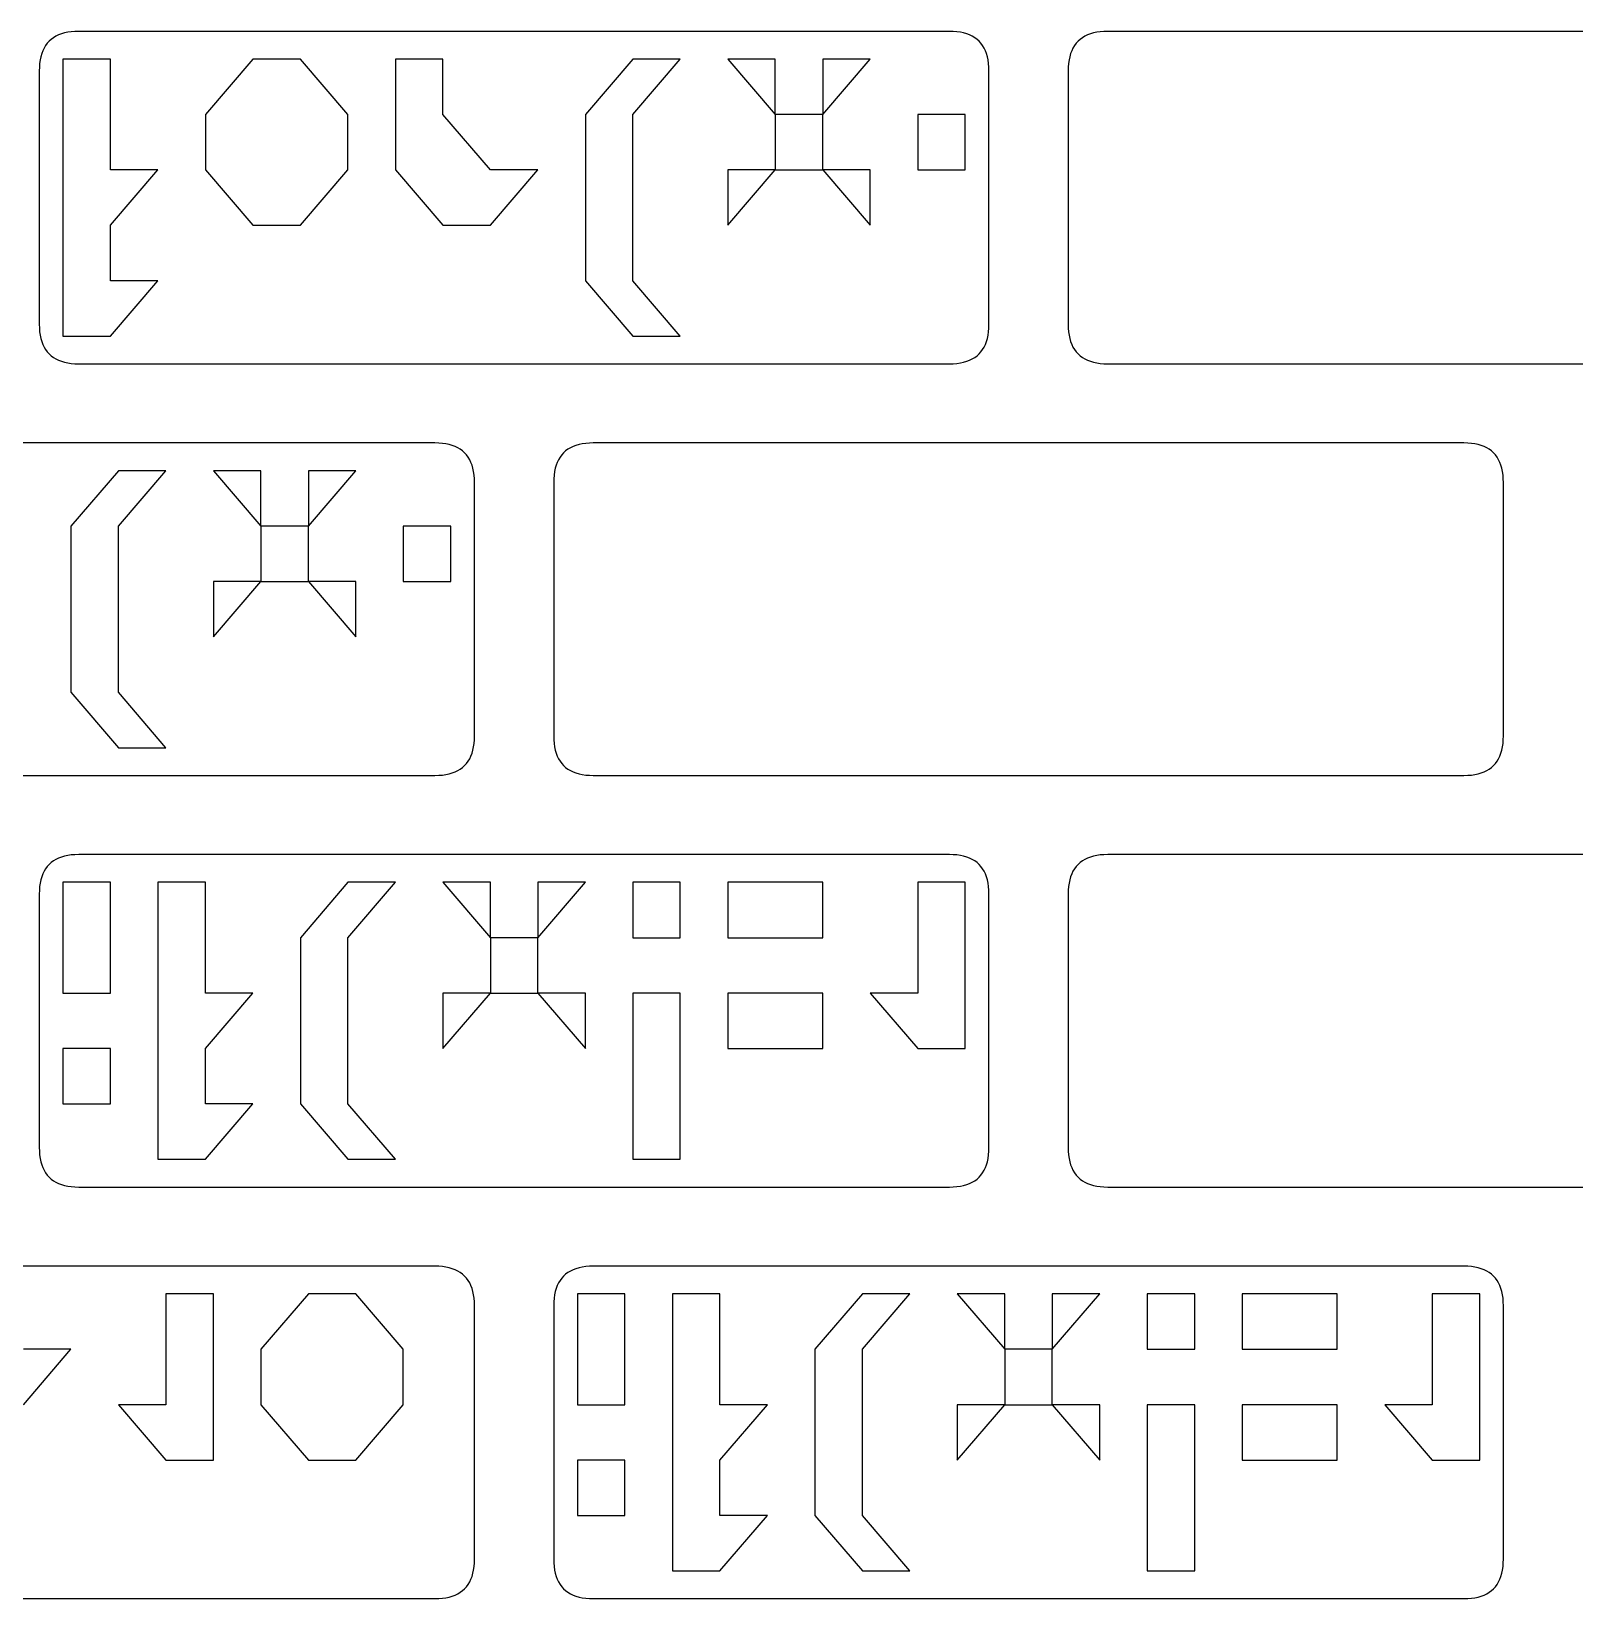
# Model space of a CAD drawing. Header units: metres. Extents: x 10 to 780, y 10 to 780.
# Drawn here: x 204 to 399, y 218 to 416 of the extents above; entities that cross this region are included whole.
import ezdxf

# ---------------------------------------------------------------- set-up
doc = ezdxf.new("R2010")
doc.units = ezdxf.units.M

msp = doc.modelspace()

# ---------------------------------------------------------------- linework, layer by layer
for p, q in [((208.6125, 415.88748), (208.20001, 415.8)), ((208.6125, 415.88748), (208.20001, 415.8)), ((209.05, 415.94998), (208.6125, 415.88748)), ((209.05, 415.94998), (208.6125, 415.88748)), ((209.5125, 415.9875), (209.05, 415.94998)), ((209.5125, 415.9875), (209.05, 415.94998)), ((210, 416), (209.5125, 415.9875)), ((210, 416), (209.5125, 415.9875)), ((320.0001, 416.0001), (210, 416)), ((320.0001, 416.0001), (210, 416)), ((320.48758, 415.98758), (320.0001, 416.0001)), ((320.48758, 415.98758), (320.0001, 416.0001)), ((320.95007, 415.95007), (320.48758, 415.98758)), ((320.95007, 415.95007), (320.48758, 415.98758)), ((321.38757, 415.88757), (320.95007, 415.95007)), ((321.38757, 415.88757), (320.95007, 415.95007)), ((321.80005, 415.80008), (321.38757, 415.88757)), ((321.80005, 415.80008), (321.38757, 415.88757)), ((338.61252, 415.88748), (338.2, 415.8)), ((339.05002, 415.94998), (338.61252, 415.88748)), ((339.5125, 415.9875), (339.05002, 415.94998)), ((340, 416), (339.5125, 415.9875)), ((450, 416.0001), (340, 416)), ((205.61258, 413.88754), (205.45009, 413.55005)), ((205.61258, 413.88754), (205.45009, 413.55005)), ((205.80006, 414.20004), (205.61258, 413.88754)), ((205.80006, 414.20004), (205.61258, 413.88754)), ((206.01256, 414.48755), (205.80006, 414.20004)), ((206.01256, 414.48755), (205.80006, 414.20004)), ((206.25005, 414.75003), (206.01256, 414.48755)), ((206.25005, 414.75003), (206.01256, 414.48755)), ((206.51254, 414.98752), (206.25005, 414.75003)), ((206.51254, 414.98752), (206.25005, 414.75003)), ((206.80003, 415.2), (206.51254, 414.98752)), ((206.80003, 415.2), (206.51254, 414.98752)), ((207.11253, 415.3875), (206.80003, 415.2)), ((207.11253, 415.3875), (206.80003, 415.2)), ((207.45003, 415.55002), (207.11253, 415.3875)), ((207.45003, 415.55002), (207.11253, 415.3875)), ((207.81252, 415.6875), (207.45003, 415.55002)), ((207.81252, 415.6875), (207.45003, 415.55002)), ((208.20001, 415.8), (207.81252, 415.6875)), ((208.20001, 415.8), (207.81252, 415.6875)), ((322.18753, 415.68756), (321.80005, 415.80008)), ((322.18753, 415.68756), (321.80005, 415.80008)), ((322.55002, 415.55005), (322.18753, 415.68756)), ((322.55002, 415.55005), (322.18753, 415.68756)), ((322.8875, 415.38754), (322.55002, 415.55005)), ((322.8875, 415.38754), (322.55002, 415.55005)), ((323.2, 415.20004), (322.8875, 415.38754)), ((323.2, 415.20004), (322.8875, 415.38754)), ((323.48752, 414.98755), (323.2, 415.20004)), ((323.48752, 414.98755), (323.2, 415.20004)), ((323.75, 414.75003), (323.48752, 414.98755)), ((323.75, 414.75003), (323.48752, 414.98755)), ((323.9875, 414.48752), (323.75, 414.75003)), ((323.9875, 414.48752), (323.75, 414.75003)), ((324.19998, 414.2), (323.9875, 414.48752)), ((324.19998, 414.2), (323.9875, 414.48752)), ((324.38748, 413.8875), (324.19998, 414.2)), ((324.38748, 413.8875), (324.19998, 414.2)), ((324.55, 413.55002), (324.38748, 413.8875)), ((324.55, 413.55002), (324.38748, 413.8875)), ((335.61258, 413.88754), (335.4501, 413.55005)), ((335.80008, 414.20004), (335.61258, 413.88754)), ((336.01257, 414.48755), (335.80008, 414.20004)), ((336.25006, 414.75003), (336.01257, 414.48755)), ((336.51254, 414.98752), (336.25006, 414.75003)), ((336.80005, 415.2), (336.51254, 414.98752)), ((337.11255, 415.3875), (336.80005, 415.2)), ((337.45004, 415.55002), (337.11255, 415.3875)), ((337.81253, 415.6875), (337.45004, 415.55002)), ((338.2, 415.8), (337.81253, 415.6875)), ((205.05014, 411.95007), (205.01265, 411.48758)), ((205.05014, 411.95007), (205.01265, 411.48758)), ((205.11263, 412.38757), (205.05014, 411.95007)), ((205.11263, 412.38757), (205.05014, 411.95007)), ((205.20012, 412.80008), (205.11263, 412.38757)), ((205.20012, 412.80008), (205.11263, 412.38757)), ((205.3126, 413.18756), (205.20012, 412.80008)), ((205.3126, 413.18756), (205.20012, 412.80008)), ((205.45009, 413.55005), (205.3126, 413.18756)), ((205.45009, 413.55005), (205.3126, 413.18756)), ((214, 412.5), (208, 412.5)), ((208, 412.5), (208, 377.5)), ((214, 398.5), (214, 412.5)), ((232, 412.5), (226, 405.5)), ((238, 412.5), (232, 412.5)), ((244, 405.5), (238, 412.5)), ((256, 412.5), (250, 412.5)), ((250, 412.5), (250, 398.5)), ((256, 405.5), (256, 412.5)), ((280, 412.5), (274, 405.5)), ((280, 405.5), (286, 412.5)), ((286, 412.5), (280, 412.5)), ((298, 412.5), (292, 412.5)), ((292, 412.5), (298, 405.5)), ((298, 405.5), (298, 412.5)), ((304, 405.5), (310, 412.5)), ((310, 412.5), (304, 412.5)), ((304, 412.5), (304, 405.5)), ((324.6875, 413.1875), (324.55, 413.55002)), ((324.6875, 413.1875), (324.55, 413.55002)), ((324.8, 412.8), (324.6875, 413.1875)), ((324.8, 412.8), (324.6875, 413.1875)), ((324.88748, 412.38748), (324.8, 412.8)), ((324.88748, 412.38748), (324.8, 412.8)), ((324.94998, 411.94998), (324.88748, 412.38748)), ((324.94998, 411.94998), (324.88748, 412.38748)), ((324.9875, 411.4875), (324.94998, 411.94998)), ((324.9875, 411.4875), (324.94998, 411.94998)), ((335.05014, 411.95007), (335.01266, 411.48758)), ((335.11264, 412.38757), (335.05014, 411.95007)), ((335.20013, 412.80008), (335.11264, 412.38757)), ((335.31262, 413.18756), (335.20013, 412.80008)), ((335.4501, 413.55005), (335.31262, 413.18756)), ((205.00017, 411.0001), (205, 379)), ((205.00017, 411.0001), (205, 379)), ((205.01265, 411.48758), (205.00017, 411.0001)), ((205.01265, 411.48758), (205.00017, 411.0001)), ((325, 411), (324.9875, 411.4875)), ((325, 411), (324.9875, 411.4875)), ((325.0001, 379.00015), (325, 411)), ((325.0001, 379.00015), (325, 411)), ((335.00018, 411.0001), (335, 379)), ((335.01266, 411.48758), (335.00018, 411.0001)), ((226, 405.5), (226, 398.5)), ((244, 398.5), (244, 405.5)), ((262, 398.5), (256, 405.5)), ((274, 405.5), (274, 384.5)), ((280, 384.5), (280, 405.5)), ((304, 405.5), (298, 405.5)), ((298, 405.5), (298, 398.5)), ((304, 398.5), (304, 405.5)), ((322, 405.5), (316, 405.5)), ((316, 405.5), (316, 398.5)), ((322, 398.5), (322, 405.5)), ((214, 391.5), (220, 398.5)), ((220, 398.5), (214, 398.5)), ((226, 398.5), (232, 391.5)), ((238, 391.5), (244, 398.5)), ((250, 398.5), (256, 391.5)), ((262, 391.5), (268, 398.5)), ((268, 398.5), (262, 398.5)), ((292, 391.5), (298, 398.5)), ((298, 398.5), (292, 398.5)), ((292, 398.5), (292, 391.5)), ((298, 398.5), (304, 398.5)), ((304, 398.5), (310, 391.5)), ((310, 398.5), (304, 398.5)), ((310, 391.5), (310, 398.5)), ((316, 398.5), (322, 398.5)), ((214, 384.5), (214, 391.5)), ((232, 391.5), (238, 391.5)), ((256, 391.5), (262, 391.5)), ((214, 377.5), (220, 384.5)), ((220, 384.5), (214, 384.5)), ((274, 384.5), (280, 377.5)), ((286, 377.5), (280, 384.5)), ((205, 379), (205.0125, 378.5125)), ((205, 379), (205.0125, 378.5125)), ((205.0125, 378.5125), (205.05, 378.05002)), ((205.0125, 378.5125), (205.05, 378.05002)), ((324.95007, 378.0501), (324.98758, 378.51263)), ((324.95007, 378.0501), (324.98758, 378.51263)), ((324.98758, 378.51263), (325.0001, 379.00015)), ((324.98758, 378.51263), (325.0001, 379.00015)), ((335, 379), (335.0125, 378.5125)), ((335.0125, 378.5125), (335.05002, 378.05002)), ((205.05, 378.05002), (205.1125, 377.61252)), ((205.05, 378.05002), (205.1125, 377.61252)), ((205.1125, 377.61252), (205.2, 377.2)), ((205.1125, 377.61252), (205.2, 377.2)), ((205.2, 377.2), (205.3125, 376.8125)), ((205.2, 377.2), (205.3125, 376.8125)), ((205.3125, 376.8125), (205.45, 376.45)), ((205.3125, 376.8125), (205.45, 376.45)), ((205.45, 376.45), (205.6125, 376.11252)), ((205.45, 376.45), (205.6125, 376.11252)), ((208, 377.5), (214, 377.5)), ((280, 377.5), (286, 377.5)), ((324.38757, 376.11258), (324.55008, 376.45007)), ((324.38757, 376.11258), (324.55008, 376.45007)), ((324.55008, 376.45007), (324.6876, 376.8126)), ((324.55008, 376.45007), (324.6876, 376.8126)), ((324.6876, 376.8126), (324.80008, 377.2001)), ((324.6876, 376.8126), (324.80008, 377.2001)), ((324.80008, 377.2001), (324.88757, 377.6126)), ((324.80008, 377.2001), (324.88757, 377.6126)), ((324.88757, 377.6126), (324.95007, 378.0501)), ((324.88757, 377.6126), (324.95007, 378.0501)), ((335.05002, 378.05002), (335.11252, 377.61252)), ((335.11252, 377.61252), (335.2, 377.2)), ((335.2, 377.2), (335.3125, 376.8125)), ((335.3125, 376.8125), (335.45, 376.45)), ((335.45, 376.45), (335.61252, 376.11252)), ((205.6125, 376.11252), (205.8, 375.80002)), ((205.6125, 376.11252), (205.8, 375.80002)), ((205.8, 375.80002), (206.0125, 375.5125)), ((205.8, 375.80002), (206.0125, 375.5125)), ((206.0125, 375.5125), (206.25, 375.25)), ((206.0125, 375.5125), (206.25, 375.25)), ((206.25, 375.25), (206.5125, 375.0125)), ((206.25, 375.25), (206.5125, 375.0125)), ((206.5125, 375.0125), (206.8, 374.80002)), ((206.5125, 375.0125), (206.8, 374.80002)), ((206.8, 374.80002), (207.1125, 374.61252)), ((206.8, 374.80002), (207.1125, 374.61252)), ((207.1125, 374.61252), (207.45, 374.45)), ((207.1125, 374.61252), (207.45, 374.45)), ((207.45, 374.45), (207.8125, 374.3125)), ((207.45, 374.45), (207.8125, 374.3125)), ((207.8125, 374.3125), (208.2, 374.2)), ((207.8125, 374.3125), (208.2, 374.2)), ((321.80002, 374.2), (322.18753, 374.31253)), ((321.80002, 374.2), (322.18753, 374.31253)), ((322.18753, 374.31253), (322.55005, 374.45004)), ((322.18753, 374.31253), (322.55005, 374.45004)), ((322.55005, 374.45004), (322.88754, 374.61255)), ((322.55005, 374.45004), (322.88754, 374.61255)), ((322.88754, 374.61255), (323.20004, 374.80005)), ((322.88754, 374.61255), (323.20004, 374.80005)), ((323.20004, 374.80005), (323.48755, 375.01254)), ((323.20004, 374.80005), (323.48755, 375.01254)), ((323.48755, 375.01254), (323.75006, 375.25006)), ((323.48755, 375.01254), (323.75006, 375.25006)), ((323.75006, 375.25006), (323.98758, 375.51257)), ((323.75006, 375.25006), (323.98758, 375.51257)), ((323.98758, 375.51257), (324.20007, 375.80008)), ((323.98758, 375.51257), (324.20007, 375.80008)), ((324.20007, 375.80008), (324.38757, 376.11258)), ((324.20007, 375.80008), (324.38757, 376.11258)), ((335.61252, 376.11252), (335.80002, 375.80002)), ((335.80002, 375.80002), (336.0125, 375.5125)), ((336.0125, 375.5125), (336.25, 375.25)), ((336.25, 375.25), (336.5125, 375.0125)), ((336.5125, 375.0125), (336.80002, 374.80002)), ((336.80002, 374.80002), (337.11252, 374.61252)), ((337.11252, 374.61252), (337.45, 374.45)), ((337.45, 374.45), (337.8125, 374.3125)), ((337.8125, 374.3125), (338.2, 374.2)), ((208.2, 374.2), (208.61249, 374.11252)), ((208.2, 374.2), (208.61249, 374.11252)), ((208.61249, 374.11252), (209.04999, 374.05002)), ((208.61249, 374.11252), (209.04999, 374.05002)), ((209.04999, 374.05002), (209.51248, 374.0125)), ((209.04999, 374.05002), (209.51248, 374.0125)), ((209.51248, 374.0125), (209.99998, 374)), ((209.51248, 374.0125), (209.99998, 374)), ((209.99998, 374), (320, 374)), ((209.99998, 374), (320, 374)), ((320, 374), (320.48752, 374.0125)), ((320, 374), (320.48752, 374.0125)), ((320.48752, 374.0125), (320.95, 374.05002)), ((320.48752, 374.0125), (320.95, 374.05002)), ((320.95, 374.05002), (321.3875, 374.11252)), ((320.95, 374.05002), (321.3875, 374.11252)), ((321.3875, 374.11252), (321.80002, 374.2)), ((321.3875, 374.11252), (321.80002, 374.2)), ((338.2, 374.2), (338.61252, 374.11252)), ((338.61252, 374.11252), (339.05002, 374.05002)), ((339.05002, 374.05002), (339.5125, 374.0125)), ((339.5125, 374.0125), (340, 374)), ((340, 374), (450, 374)), ((255.00005, 364.00015), (145, 364)), ((255.00005, 364.00015), (145, 364)), ((255.48755, 363.98764), (255.00005, 364.00015)), ((255.48755, 363.98764), (255.00005, 364.00015)), ((255.95004, 363.95013), (255.48755, 363.98764)), ((255.95004, 363.95013), (255.48755, 363.98764)), ((256.38754, 363.88763), (255.95004, 363.95013)), ((256.38754, 363.88763), (255.95004, 363.95013)), ((256.80005, 363.8001), (256.38754, 363.88763)), ((256.80005, 363.8001), (256.38754, 363.88763)), ((257.18753, 363.6876), (256.80005, 363.8001)), ((257.18753, 363.6876), (256.80005, 363.8001)), ((257.55002, 363.55008), (257.18753, 363.6876)), ((257.55002, 363.55008), (257.18753, 363.6876)), ((257.8875, 363.38757), (257.55002, 363.55008)), ((257.8875, 363.38757), (257.55002, 363.55008)), ((258.2, 363.20007), (257.8875, 363.38757)), ((258.2, 363.20007), (257.8875, 363.38757)), ((258.48752, 362.98758), (258.2, 363.20007)), ((258.48752, 362.98758), (258.2, 363.20007)), ((258.75, 362.75006), (258.48752, 362.98758)), ((258.75, 362.75006), (258.48752, 362.98758)), ((258.9875, 362.48755), (258.75, 362.75006)), ((258.9875, 362.48755), (258.75, 362.75006)), ((259.19998, 362.20004), (258.9875, 362.48755)), ((259.19998, 362.20004), (258.9875, 362.48755)), ((271.01254, 362.4876), (270.80005, 362.20013)), ((271.25003, 362.7501), (271.01254, 362.4876)), ((271.5125, 362.98758), (271.25003, 362.7501)), ((271.80002, 363.20007), (271.5125, 362.98758)), ((272.11252, 363.38757), (271.80002, 363.20007)), ((272.45, 363.55005), (272.11252, 363.38757)), ((272.8125, 363.68753), (272.45, 363.55005)), ((273.2, 363.80002), (272.8125, 363.68753)), ((273.61252, 363.8875), (273.2, 363.80002)), ((274.05002, 363.95), (273.61252, 363.8875)), ((274.5125, 363.98752), (274.05002, 363.95)), ((275, 364), (274.5125, 363.98752)), ((385.0001, 364.00015), (275, 364)), ((385.48758, 363.98764), (385.0001, 364.00015)), ((385.95007, 363.95013), (385.48758, 363.98764)), ((386.38757, 363.88763), (385.95007, 363.95013)), ((386.80008, 363.8001), (386.38757, 363.88763)), ((387.18756, 363.6876), (386.80008, 363.8001)), ((387.55005, 363.55008), (387.18756, 363.6876)), ((387.88754, 363.38757), (387.55005, 363.55008)), ((388.20004, 363.20007), (387.88754, 363.38757)), ((388.48755, 362.98758), (388.20004, 363.20007)), ((388.75003, 362.75006), (388.48755, 362.98758)), ((388.98752, 362.48755), (388.75003, 362.75006)), ((389.2, 362.20004), (388.98752, 362.48755)), ((215, 360.5), (209, 353.5)), ((215, 353.5), (221, 360.5)), ((221, 360.5), (215, 360.5)), ((233, 360.5), (227, 360.5)), ((227, 360.5), (233, 353.5)), ((233, 353.5), (233, 360.5)), ((239, 353.5), (245, 360.5)), ((245, 360.5), (239, 360.5)), ((239, 360.5), (239, 353.5)), ((259.38748, 361.88754), (259.19998, 362.20004)), ((259.38748, 361.88754), (259.19998, 362.20004)), ((259.55, 361.55005), (259.38748, 361.88754)), ((259.55, 361.55005), (259.38748, 361.88754)), ((259.6875, 361.18753), (259.55, 361.55005)), ((259.6875, 361.18753), (259.55, 361.55005)), ((259.8, 360.80002), (259.6875, 361.18753)), ((259.8, 360.80002), (259.6875, 361.18753)), ((259.88748, 360.3875), (259.8, 360.80002)), ((259.88748, 360.3875), (259.8, 360.80002)), ((259.94998, 359.95), (259.88748, 360.3875)), ((259.94998, 359.95), (259.88748, 360.3875)), ((270.11258, 360.3877), (270.05008, 359.95023)), ((270.20007, 360.80017), (270.11258, 360.3877)), ((270.31256, 361.18765), (270.20007, 360.80017)), ((270.45004, 361.55014), (270.31256, 361.18765)), ((270.61255, 361.88763), (270.45004, 361.55014)), ((270.80005, 362.20013), (270.61255, 361.88763)), ((389.3875, 361.88754), (389.2, 362.20004)), ((389.55002, 361.55005), (389.3875, 361.88754)), ((389.6875, 361.18753), (389.55002, 361.55005)), ((389.8, 360.80002), (389.6875, 361.18753)), ((389.88748, 360.3875), (389.8, 360.80002)), ((389.94998, 359.95), (389.88748, 360.3875)), ((259.9875, 359.48752), (259.94998, 359.95)), ((259.9875, 359.48752), (259.94998, 359.95)), ((260, 359), (259.9875, 359.48752)), ((260, 359), (259.9875, 359.48752)), ((260.00012, 327), (260, 359)), ((260.00012, 327), (260, 359)), ((270.0001, 359.00024), (270, 327)), ((270.01257, 359.48773), (270.0001, 359.00024)), ((270.05008, 359.95023), (270.01257, 359.48773)), ((389.9875, 359.48752), (389.94998, 359.95)), ((390, 359), (389.9875, 359.48752)), ((390.00012, 327), (390, 359)), ((209, 353.5), (209, 332.5)), ((215, 332.5), (215, 353.5)), ((239, 353.5), (233, 353.5)), ((233, 353.5), (233, 346.5)), ((239, 346.5), (239, 353.5)), ((257, 353.5), (251, 353.5)), ((251, 353.5), (251, 346.5)), ((257, 346.5), (257, 353.5)), ((227, 339.5), (233, 346.5)), ((233, 346.5), (227, 346.5)), ((227, 346.5), (227, 339.5)), ((233, 346.5), (239, 346.5)), ((239, 346.5), (245, 339.5)), ((245, 346.5), (239, 346.5)), ((245, 339.5), (245, 346.5)), ((251, 346.5), (257, 346.5)), ((209, 332.5), (215, 325.5)), ((221, 325.5), (215, 332.5)), ((259.9876, 326.5125), (260.00012, 327)), ((259.9876, 326.5125), (260.00012, 327)), ((270, 327), (270.0125, 326.5125)), ((389.9876, 326.5125), (390.00012, 327)), ((215, 325.5), (221, 325.5)), ((259.55005, 324.45), (259.68756, 324.8125)), ((259.55005, 324.45), (259.68756, 324.8125)), ((259.68756, 324.8125), (259.80008, 325.2)), ((259.68756, 324.8125), (259.80008, 325.2)), ((259.80008, 325.2), (259.8876, 325.61252)), ((259.80008, 325.2), (259.8876, 325.61252)), ((259.8876, 325.61252), (259.9501, 326.05002)), ((259.8876, 325.61252), (259.9501, 326.05002)), ((259.9501, 326.05002), (259.9876, 326.5125)), ((259.9501, 326.05002), (259.9876, 326.5125)), ((270.0125, 326.5125), (270.05002, 326.05002)), ((270.05002, 326.05002), (270.11252, 325.61252)), ((270.11252, 325.61252), (270.2, 325.2)), ((270.2, 325.2), (270.3125, 324.8125)), ((270.3125, 324.8125), (270.45, 324.45)), ((389.55008, 324.45), (389.6876, 324.8125)), ((389.6876, 324.8125), (389.8001, 325.2)), ((389.8001, 325.2), (389.8876, 325.61252)), ((389.8876, 325.61252), (389.9501, 326.05002)), ((389.9501, 326.05002), (389.9876, 326.5125)), ((257.8875, 322.61252), (258.2, 322.80002)), ((257.8875, 322.61252), (258.2, 322.80002)), ((258.2, 322.80002), (258.48752, 323.0125)), ((258.2, 322.80002), (258.48752, 323.0125)), ((258.48752, 323.0125), (258.75003, 323.25)), ((258.48752, 323.0125), (258.75003, 323.25)), ((258.75003, 323.25), (258.98755, 323.5125)), ((258.75003, 323.25), (258.98755, 323.5125)), ((258.98755, 323.5125), (259.20004, 323.80002)), ((258.98755, 323.5125), (259.20004, 323.80002)), ((259.20004, 323.80002), (259.38754, 324.11252)), ((259.20004, 323.80002), (259.38754, 324.11252)), ((259.38754, 324.11252), (259.55005, 324.45)), ((259.38754, 324.11252), (259.55005, 324.45)), ((270.45, 324.45), (270.61252, 324.11252)), ((270.61252, 324.11252), (270.80002, 323.80002)), ((270.80002, 323.80002), (271.0125, 323.5125)), ((271.0125, 323.5125), (271.25, 323.25003)), ((271.25, 323.25003), (271.5125, 323.01254)), ((271.5125, 323.01254), (271.80002, 322.80005)), ((271.80002, 322.80005), (272.11252, 322.61255)), ((387.88754, 322.61252), (388.20004, 322.80002)), ((388.20004, 322.80002), (388.48755, 323.0125)), ((388.48755, 323.0125), (388.75006, 323.25)), ((388.75006, 323.25), (388.98758, 323.5125)), ((388.98758, 323.5125), (389.20007, 323.80002)), ((389.20007, 323.80002), (389.38757, 324.11252)), ((389.38757, 324.11252), (389.55008, 324.45)), ((145.00008, 322.0002), (255, 322)), ((145.00008, 322.0002), (255, 322)), ((255, 322), (255.4875, 322.0125)), ((255, 322), (255.4875, 322.0125)), ((255.4875, 322.0125), (255.95, 322.05002)), ((255.4875, 322.0125), (255.95, 322.05002)), ((255.95, 322.05002), (256.3875, 322.11252)), ((255.95, 322.05002), (256.3875, 322.11252)), ((256.3875, 322.11252), (256.80002, 322.2)), ((256.3875, 322.11252), (256.80002, 322.2)), ((256.80002, 322.2), (257.18753, 322.3125)), ((256.80002, 322.2), (257.18753, 322.3125)), ((257.18753, 322.3125), (257.55002, 322.45)), ((257.18753, 322.3125), (257.55002, 322.45)), ((257.55002, 322.45), (257.8875, 322.61252)), ((257.55002, 322.45), (257.8875, 322.61252)), ((272.11252, 322.61255), (272.45, 322.45007)), ((272.45, 322.45007), (272.81253, 322.3126)), ((272.81253, 322.3126), (273.20004, 322.2001)), ((273.20004, 322.2001), (273.61255, 322.11264)), ((273.61255, 322.11264), (274.05005, 322.05017)), ((274.05005, 322.05017), (274.51254, 322.0127)), ((274.51254, 322.0127), (275.00006, 322.0002)), ((275.00006, 322.0002), (385, 322)), ((385, 322), (385.48752, 322.0125)), ((385.48752, 322.0125), (385.95, 322.05002)), ((385.95, 322.05002), (386.3875, 322.11252)), ((386.3875, 322.11252), (386.80002, 322.2)), ((386.80002, 322.2), (387.18753, 322.3125)), ((387.18753, 322.3125), (387.55005, 322.45)), ((387.55005, 322.45), (387.88754, 322.61252)), ((206.51254, 310.98752), (206.25005, 310.75003)), ((206.51254, 310.98752), (206.25005, 310.75003)), ((206.80003, 311.2), (206.51254, 310.98752)), ((206.80003, 311.2), (206.51254, 310.98752)), ((207.11253, 311.3875), (206.80003, 311.2)), ((207.11253, 311.3875), (206.80003, 311.2)), ((207.45003, 311.55002), (207.11253, 311.3875)), ((207.45003, 311.55002), (207.11253, 311.3875)), ((207.81252, 311.6875), (207.45003, 311.55002)), ((207.81252, 311.6875), (207.45003, 311.55002)), ((208.20001, 311.8), (207.81252, 311.6875)), ((208.20001, 311.8), (207.81252, 311.6875)), ((208.6125, 311.88748), (208.20001, 311.8)), ((208.6125, 311.88748), (208.20001, 311.8)), ((209.05, 311.94998), (208.6125, 311.88748)), ((209.05, 311.94998), (208.6125, 311.88748)), ((209.5125, 311.9875), (209.05, 311.94998)), ((209.5125, 311.9875), (209.05, 311.94998)), ((210, 312), (209.5125, 311.9875)), ((210, 312), (209.5125, 311.9875)), ((320.0001, 312), (210, 312)), ((320.0001, 312), (210, 312)), ((320.48758, 311.9875), (320.0001, 312)), ((320.48758, 311.9875), (320.0001, 312)), ((320.95007, 311.94998), (320.48758, 311.9875)), ((320.95007, 311.94998), (320.48758, 311.9875)), ((321.38757, 311.88748), (320.95007, 311.94998)), ((321.38757, 311.88748), (320.95007, 311.94998)), ((321.80005, 311.8), (321.38757, 311.88748)), ((321.80005, 311.8), (321.38757, 311.88748)), ((322.18753, 311.6875), (321.80005, 311.8)), ((322.18753, 311.6875), (321.80005, 311.8)), ((322.55002, 311.55), (322.18753, 311.6875)), ((322.55002, 311.55), (322.18753, 311.6875)), ((322.8875, 311.38748), (322.55002, 311.55)), ((322.8875, 311.38748), (322.55002, 311.55)), ((323.2, 311.19998), (322.8875, 311.38748)), ((323.2, 311.19998), (322.8875, 311.38748)), ((323.48752, 310.9875), (323.2, 311.19998)), ((323.48752, 310.9875), (323.2, 311.19998)), ((323.75, 310.75), (323.48752, 310.9875)), ((323.75, 310.75), (323.48752, 310.9875)), ((336.51254, 310.98752), (336.25006, 310.75003)), ((336.80005, 311.2), (336.51254, 310.98752)), ((337.11255, 311.3875), (336.80005, 311.2)), ((337.45004, 311.55002), (337.11255, 311.3875)), ((337.81253, 311.6875), (337.45004, 311.55002)), ((338.2, 311.8), (337.81253, 311.6875)), ((338.61252, 311.88748), (338.2, 311.8)), ((339.05002, 311.94998), (338.61252, 311.88748)), ((339.5125, 311.9875), (339.05002, 311.94998)), ((340, 312), (339.5125, 311.9875)), ((450, 312), (340, 312)), ((205.3126, 309.18756), (205.20012, 308.80008)), ((205.3126, 309.18756), (205.20012, 308.80008)), ((205.45009, 309.55005), (205.3126, 309.18756)), ((205.45009, 309.55005), (205.3126, 309.18756)), ((205.61258, 309.88754), (205.45009, 309.55005)), ((205.61258, 309.88754), (205.45009, 309.55005)), ((205.80006, 310.20004), (205.61258, 309.88754)), ((205.80006, 310.20004), (205.61258, 309.88754)), ((206.01256, 310.48755), (205.80006, 310.20004)), ((206.01256, 310.48755), (205.80006, 310.20004)), ((206.25005, 310.75003), (206.01256, 310.48755)), ((206.25005, 310.75003), (206.01256, 310.48755)), ((323.9875, 310.4875), (323.75, 310.75)), ((323.9875, 310.4875), (323.75, 310.75)), ((324.19998, 310.19998), (323.9875, 310.4875)), ((324.19998, 310.19998), (323.9875, 310.4875)), ((324.38748, 309.88748), (324.19998, 310.19998)), ((324.38748, 309.88748), (324.19998, 310.19998)), ((324.55, 309.55), (324.38748, 309.88748)), ((324.55, 309.55), (324.38748, 309.88748)), ((324.6875, 309.1875), (324.55, 309.55)), ((324.6875, 309.1875), (324.55, 309.55)), ((324.8, 308.8), (324.6875, 309.1875)), ((324.8, 308.8), (324.6875, 309.1875)), ((335.31262, 309.18756), (335.20013, 308.80008)), ((335.4501, 309.55005), (335.31262, 309.18756)), ((335.61258, 309.88754), (335.4501, 309.55005)), ((335.80008, 310.20004), (335.61258, 309.88754)), ((336.01257, 310.48755), (335.80008, 310.20004)), ((336.25006, 310.75003), (336.01257, 310.48755)), ((205.00017, 307.0001), (205, 275)), ((205.00017, 307.0001), (205, 275)), ((205.01265, 307.48758), (205.00017, 307.0001)), ((205.01265, 307.48758), (205.00017, 307.0001)), ((205.05014, 307.95007), (205.01265, 307.48758)), ((205.05014, 307.95007), (205.01265, 307.48758)), ((205.11263, 308.38757), (205.05014, 307.95007)), ((205.11263, 308.38757), (205.05014, 307.95007)), ((205.20012, 308.80008), (205.11263, 308.38757)), ((205.20012, 308.80008), (205.11263, 308.38757)), ((214, 308.5), (208, 308.5)), ((208, 308.5), (208, 294.5)), ((214, 294.5), (214, 308.5)), ((226, 308.5), (220, 308.5)), ((220, 308.5), (220, 273.5)), ((226, 294.5), (226, 308.5)), ((244, 308.5), (238, 301.5)), ((244, 301.5), (250, 308.5)), ((250, 308.5), (244, 308.5)), ((262, 308.5), (256, 308.5)), ((256, 308.5), (262, 301.5)), ((262, 301.5), (262, 308.5)), ((268, 301.5), (274, 308.5)), ((274, 308.5), (268, 308.5)), ((268, 308.5), (268, 301.5)), ((286, 308.5), (280, 308.5)), ((280, 308.5), (280, 301.5)), ((286, 301.5), (286, 308.5)), ((304, 308.5), (292, 308.5)), ((292, 308.5), (292, 301.5)), ((304, 301.5), (304, 308.5)), ((322, 308.5), (316, 308.5)), ((316, 308.5), (316, 294.5)), ((322, 287.5), (322, 308.5)), ((324.88748, 308.38748), (324.8, 308.8)), ((324.88748, 308.38748), (324.8, 308.8)), ((324.94998, 307.94998), (324.88748, 308.38748)), ((324.94998, 307.94998), (324.88748, 308.38748)), ((324.9875, 307.4875), (324.94998, 307.94998)), ((324.9875, 307.4875), (324.94998, 307.94998)), ((325, 307), (324.9875, 307.4875)), ((325, 307), (324.9875, 307.4875)), ((325.0001, 275.00006), (325, 307)), ((325.0001, 275.00006), (325, 307)), ((335.00018, 307.0001), (335, 275)), ((335.01266, 307.48758), (335.00018, 307.0001)), ((335.05014, 307.95007), (335.01266, 307.48758)), ((335.11264, 308.38757), (335.05014, 307.95007)), ((335.20013, 308.80008), (335.11264, 308.38757)), ((238, 301.5), (238, 280.5)), ((244, 280.5), (244, 301.5)), ((268, 301.5), (262, 301.5)), ((262, 301.5), (262, 294.5)), ((268, 294.5), (268, 301.5)), ((280, 301.5), (286, 301.5)), ((292, 301.5), (304, 301.5)), ((208, 294.5), (214, 294.5)), ((226, 287.5), (232, 294.5)), ((232, 294.5), (226, 294.5)), ((256, 287.5), (262, 294.5)), ((262, 294.5), (256, 294.5)), ((256, 294.5), (256, 287.5)), ((262, 294.5), (268, 294.5)), ((268, 294.5), (274, 287.5)), ((274, 294.5), (268, 294.5)), ((274, 287.5), (274, 294.5)), ((286, 294.5), (280, 294.5)), ((280, 294.5), (280, 273.5)), ((286, 273.5), (286, 294.5)), ((304, 294.5), (292, 294.5)), ((292, 294.5), (292, 287.5)), ((304, 287.5), (304, 294.5)), ((316, 294.5), (310, 294.5)), ((310, 294.5), (316, 287.5)), ((214, 287.5), (208, 287.5)), ((208, 287.5), (208, 280.5)), ((214, 280.5), (214, 287.5)), ((226, 280.5), (226, 287.5)), ((292, 287.5), (304, 287.5)), ((316, 287.5), (322, 287.5)), ((208, 280.5), (214, 280.5)), ((226, 273.5), (232, 280.5)), ((232, 280.5), (226, 280.5)), ((238, 280.5), (244, 273.5)), ((250, 273.5), (244, 280.5)), ((205, 275), (205.0125, 274.5125)), ((205, 275), (205.0125, 274.5125)), ((205.0125, 274.5125), (205.05, 274.05002)), ((205.0125, 274.5125), (205.05, 274.05002)), ((205.05, 274.05002), (205.1125, 273.61252)), ((205.05, 274.05002), (205.1125, 273.61252)), ((205.1125, 273.61252), (205.2, 273.2)), ((205.1125, 273.61252), (205.2, 273.2)), ((220, 273.5), (226, 273.5)), ((244, 273.5), (250, 273.5)), ((280, 273.5), (286, 273.5)), ((324.80008, 273.20004), (324.88757, 273.61255)), ((324.80008, 273.20004), (324.88757, 273.61255)), ((324.88757, 273.61255), (324.95007, 274.05005)), ((324.88757, 273.61255), (324.95007, 274.05005)), ((324.95007, 274.05005), (324.98758, 274.51254)), ((324.95007, 274.05005), (324.98758, 274.51254)), ((324.98758, 274.51254), (325.0001, 275.00006)), ((324.98758, 274.51254), (325.0001, 275.00006)), ((335, 275), (335.0125, 274.5125)), ((335.0125, 274.5125), (335.05002, 274.05002)), ((335.05002, 274.05002), (335.11252, 273.61252)), ((335.11252, 273.61252), (335.2, 273.2)), ((205.2, 273.2), (205.3125, 272.8125)), ((205.2, 273.2), (205.3125, 272.8125)), ((205.3125, 272.8125), (205.45, 272.45)), ((205.3125, 272.8125), (205.45, 272.45)), ((205.45, 272.45), (205.6125, 272.11252)), ((205.45, 272.45), (205.6125, 272.11252)), ((205.6125, 272.11252), (205.8, 271.80002)), ((205.6125, 272.11252), (205.8, 271.80002)), ((205.8, 271.80002), (206.0125, 271.5125)), ((205.8, 271.80002), (206.0125, 271.5125)), ((206.0125, 271.5125), (206.25, 271.25003)), ((206.0125, 271.5125), (206.25, 271.25003)), ((323.75006, 271.25), (323.98758, 271.5125)), ((323.75006, 271.25), (323.98758, 271.5125)), ((323.98758, 271.5125), (324.20007, 271.80002)), ((323.98758, 271.5125), (324.20007, 271.80002)), ((324.20007, 271.80002), (324.38757, 272.11252)), ((324.20007, 271.80002), (324.38757, 272.11252)), ((324.38757, 272.11252), (324.55008, 272.45)), ((324.38757, 272.11252), (324.55008, 272.45)), ((324.55008, 272.45), (324.6876, 272.81253)), ((324.55008, 272.45), (324.6876, 272.81253)), ((324.6876, 272.81253), (324.80008, 273.20004)), ((324.6876, 272.81253), (324.80008, 273.20004)), ((335.2, 273.2), (335.3125, 272.8125)), ((335.3125, 272.8125), (335.45, 272.45)), ((335.45, 272.45), (335.61252, 272.11252)), ((335.61252, 272.11252), (335.80002, 271.80002)), ((335.80002, 271.80002), (336.0125, 271.5125)), ((336.0125, 271.5125), (336.25, 271.25003)), ((206.25, 271.25003), (206.5125, 271.01254)), ((206.25, 271.25003), (206.5125, 271.01254)), ((206.5125, 271.01254), (206.8, 270.80005)), ((206.5125, 271.01254), (206.8, 270.80005)), ((206.8, 270.80005), (207.1125, 270.61255)), ((206.8, 270.80005), (207.1125, 270.61255)), ((207.1125, 270.61255), (207.45, 270.45004)), ((207.1125, 270.61255), (207.45, 270.45004)), ((207.45, 270.45004), (207.8125, 270.31256)), ((207.45, 270.45004), (207.8125, 270.31256)), ((207.8125, 270.31256), (208.2, 270.20007)), ((207.8125, 270.31256), (208.2, 270.20007)), ((208.2, 270.20007), (208.61249, 270.11258)), ((208.2, 270.20007), (208.61249, 270.11258)), ((208.61249, 270.11258), (209.04999, 270.05008)), ((208.61249, 270.11258), (209.04999, 270.05008)), ((209.04999, 270.05008), (209.51248, 270.01257)), ((209.04999, 270.05008), (209.51248, 270.01257)), ((209.51248, 270.01257), (209.99998, 270.0001)), ((209.51248, 270.01257), (209.99998, 270.0001)), ((209.99998, 270.0001), (320, 270)), ((209.99998, 270.0001), (320, 270)), ((320, 270), (320.48752, 270.0125)), ((320, 270), (320.48752, 270.0125)), ((320.48752, 270.0125), (320.95, 270.05002)), ((320.48752, 270.0125), (320.95, 270.05002)), ((320.95, 270.05002), (321.3875, 270.11252)), ((320.95, 270.05002), (321.3875, 270.11252)), ((321.3875, 270.11252), (321.80002, 270.2)), ((321.3875, 270.11252), (321.80002, 270.2)), ((321.80002, 270.2), (322.18753, 270.3125)), ((321.80002, 270.2), (322.18753, 270.3125)), ((322.18753, 270.3125), (322.55005, 270.45)), ((322.18753, 270.3125), (322.55005, 270.45)), ((322.55005, 270.45), (322.88754, 270.61252)), ((322.55005, 270.45), (322.88754, 270.61252)), ((322.88754, 270.61252), (323.20004, 270.80002)), ((322.88754, 270.61252), (323.20004, 270.80002)), ((323.20004, 270.80002), (323.48755, 271.0125)), ((323.20004, 270.80002), (323.48755, 271.0125)), ((323.48755, 271.0125), (323.75006, 271.25)), ((323.48755, 271.0125), (323.75006, 271.25)), ((336.25, 271.25003), (336.5125, 271.01254)), ((336.5125, 271.01254), (336.80002, 270.80005)), ((336.80002, 270.80005), (337.11252, 270.61255)), ((337.11252, 270.61255), (337.45, 270.45004)), ((337.45, 270.45004), (337.8125, 270.31256)), ((337.8125, 270.31256), (338.2, 270.20007)), ((338.2, 270.20007), (338.61252, 270.11258)), ((338.61252, 270.11258), (339.05002, 270.05008)), ((339.05002, 270.05008), (339.5125, 270.01257)), ((339.5125, 270.01257), (340, 270.0001)), ((340, 270.0001), (450, 270)), ((255.00005, 260.00012), (145, 260)), ((255.00005, 260.00012), (145, 260)), ((255.48755, 259.9876), (255.00005, 260.00012)), ((255.48755, 259.9876), (255.00005, 260.00012)), ((255.95004, 259.9501), (255.48755, 259.9876)), ((255.95004, 259.9501), (255.48755, 259.9876)), ((256.38754, 259.8876), (255.95004, 259.9501)), ((256.38754, 259.8876), (255.95004, 259.9501)), ((256.80005, 259.80008), (256.38754, 259.8876)), ((256.80005, 259.80008), (256.38754, 259.8876)), ((257.18753, 259.68756), (256.80005, 259.80008)), ((257.18753, 259.68756), (256.80005, 259.80008)), ((257.55002, 259.55005), (257.18753, 259.68756)), ((257.55002, 259.55005), (257.18753, 259.68756)), ((257.8875, 259.38754), (257.55002, 259.55005)), ((257.8875, 259.38754), (257.55002, 259.55005)), ((258.2, 259.20004), (257.8875, 259.38754)), ((258.2, 259.20004), (257.8875, 259.38754)), ((272.11252, 259.38748), (271.80002, 259.19998)), ((272.11252, 259.38748), (271.80002, 259.19998)), ((272.45, 259.55), (272.11252, 259.38748)), ((272.45, 259.55), (272.11252, 259.38748)), ((272.8125, 259.6875), (272.45, 259.55)), ((272.8125, 259.6875), (272.45, 259.55)), ((273.2, 259.8), (272.8125, 259.6875)), ((273.2, 259.8), (272.8125, 259.6875)), ((273.61252, 259.88748), (273.2, 259.8)), ((273.61252, 259.88748), (273.2, 259.8)), ((274.05002, 259.94998), (273.61252, 259.88748)), ((274.05002, 259.94998), (273.61252, 259.88748)), ((274.5125, 259.9875), (274.05002, 259.94998)), ((274.5125, 259.9875), (274.05002, 259.94998)), ((275, 260), (274.5125, 259.9875)), ((275, 260), (274.5125, 259.9875)), ((385.0001, 260.00012), (275, 260)), ((385.0001, 260.00012), (275, 260)), ((385.48758, 259.9876), (385.0001, 260.00012)), ((385.48758, 259.9876), (385.0001, 260.00012)), ((385.95007, 259.9501), (385.48758, 259.9876)), ((385.95007, 259.9501), (385.48758, 259.9876)), ((386.38757, 259.8876), (385.95007, 259.9501)), ((386.38757, 259.8876), (385.95007, 259.9501)), ((386.80008, 259.80008), (386.38757, 259.8876)), ((386.80008, 259.80008), (386.38757, 259.8876)), ((387.18756, 259.68756), (386.80008, 259.80008)), ((387.18756, 259.68756), (386.80008, 259.80008)), ((387.55005, 259.55005), (387.18756, 259.68756)), ((387.55005, 259.55005), (387.18756, 259.68756)), ((387.88754, 259.38754), (387.55005, 259.55005)), ((387.88754, 259.38754), (387.55005, 259.55005)), ((388.20004, 259.20004), (387.88754, 259.38754)), ((388.20004, 259.20004), (387.88754, 259.38754)), ((258.48752, 258.98755), (258.2, 259.20004)), ((258.48752, 258.98755), (258.2, 259.20004)), ((258.75, 258.75003), (258.48752, 258.98755)), ((258.75, 258.75003), (258.48752, 258.98755)), ((258.9875, 258.48752), (258.75, 258.75003)), ((258.9875, 258.48752), (258.75, 258.75003)), ((259.19998, 258.2), (258.9875, 258.48752)), ((259.19998, 258.2), (258.9875, 258.48752)), ((259.38748, 257.8875), (259.19998, 258.2)), ((259.38748, 257.8875), (259.19998, 258.2)), ((259.55, 257.55002), (259.38748, 257.8875)), ((259.55, 257.55002), (259.38748, 257.8875)), ((259.6875, 257.18753), (259.55, 257.55002)), ((259.6875, 257.18753), (259.55, 257.55002)), ((270.45004, 257.55002), (270.31256, 257.18753)), ((270.45004, 257.55002), (270.31256, 257.18753)), ((270.61255, 257.8875), (270.45004, 257.55002)), ((270.61255, 257.8875), (270.45004, 257.55002)), ((270.80005, 258.2), (270.61255, 257.8875)), ((270.80005, 258.2), (270.61255, 257.8875)), ((271.01254, 258.48752), (270.80005, 258.2)), ((271.01254, 258.48752), (270.80005, 258.2)), ((271.25003, 258.75), (271.01254, 258.48752)), ((271.25003, 258.75), (271.01254, 258.48752)), ((271.5125, 258.9875), (271.25003, 258.75)), ((271.5125, 258.9875), (271.25003, 258.75)), ((271.80002, 259.19998), (271.5125, 258.9875)), ((271.80002, 259.19998), (271.5125, 258.9875)), ((388.48755, 258.98755), (388.20004, 259.20004)), ((388.48755, 258.98755), (388.20004, 259.20004)), ((388.75003, 258.75003), (388.48755, 258.98755)), ((388.75003, 258.75003), (388.48755, 258.98755)), ((388.98752, 258.48752), (388.75003, 258.75003)), ((388.98752, 258.48752), (388.75003, 258.75003)), ((389.2, 258.2), (388.98752, 258.48752)), ((389.2, 258.2), (388.98752, 258.48752)), ((389.3875, 257.8875), (389.2, 258.2)), ((389.3875, 257.8875), (389.2, 258.2)), ((389.55002, 257.55002), (389.3875, 257.8875)), ((389.55002, 257.55002), (389.3875, 257.8875)), ((389.6875, 257.18753), (389.55002, 257.55002)), ((389.6875, 257.18753), (389.55002, 257.55002)), ((227, 256.5), (221, 256.5)), ((221, 256.5), (221, 242.5)), ((227, 235.5), (227, 256.5)), ((239, 256.5), (233, 249.5)), ((245, 256.5), (239, 256.5)), ((251, 249.5), (245, 256.5)), ((259.8, 256.80002), (259.6875, 257.18753)), ((259.8, 256.80002), (259.6875, 257.18753)), ((259.88748, 256.3875), (259.8, 256.80002)), ((259.88748, 256.3875), (259.8, 256.80002)), ((259.94998, 255.95), (259.88748, 256.3875)), ((259.94998, 255.95), (259.88748, 256.3875)), ((259.9875, 255.4875), (259.94998, 255.95)), ((259.9875, 255.4875), (259.94998, 255.95)), ((260, 255), (259.9875, 255.4875)), ((260, 255), (259.9875, 255.4875)), ((270.01257, 255.48755), (270.0001, 255.00005)), ((270.01257, 255.48755), (270.0001, 255.00005)), ((270.05008, 255.95004), (270.01257, 255.48755)), ((270.05008, 255.95004), (270.01257, 255.48755)), ((270.11258, 256.38754), (270.05008, 255.95004)), ((270.11258, 256.38754), (270.05008, 255.95004)), ((270.20007, 256.80005), (270.11258, 256.38754)), ((270.20007, 256.80005), (270.11258, 256.38754)), ((270.31256, 257.18753), (270.20007, 256.80005)), ((270.31256, 257.18753), (270.20007, 256.80005)), ((279, 256.5), (273, 256.5)), ((273, 256.5), (273, 242.5)), ((279, 242.5), (279, 256.5)), ((291, 256.5), (285, 256.5)), ((285, 256.5), (285, 221.5)), ((291, 242.5), (291, 256.5)), ((309, 256.5), (303, 249.5)), ((309, 249.5), (315, 256.5)), ((315, 256.5), (309, 256.5)), ((327, 256.5), (321, 256.5)), ((321, 256.5), (327, 249.5)), ((327, 249.5), (327, 256.5)), ((333, 249.5), (339, 256.5)), ((339, 256.5), (333, 256.5)), ((333, 256.5), (333, 249.5)), ((351, 256.5), (345, 256.5)), ((345, 256.5), (345, 249.5)), ((351, 249.5), (351, 256.5)), ((369, 256.5), (357, 256.5)), ((357, 256.5), (357, 249.5)), ((369, 249.5), (369, 256.5)), ((387, 256.5), (381, 256.5)), ((381, 256.5), (381, 242.5)), ((387, 235.5), (387, 256.5)), ((389.8, 256.80002), (389.6875, 257.18753)), ((389.8, 256.80002), (389.6875, 257.18753)), ((389.88748, 256.3875), (389.8, 256.80002)), ((389.88748, 256.3875), (389.8, 256.80002)), ((389.94998, 255.95), (389.88748, 256.3875)), ((389.94998, 255.95), (389.88748, 256.3875)), ((389.9875, 255.4875), (389.94998, 255.95)), ((389.9875, 255.4875), (389.94998, 255.95)), ((390, 255), (389.9875, 255.4875)), ((390, 255), (389.9875, 255.4875)), ((260.00012, 223.00006), (260, 255)), ((260.00012, 223.00006), (260, 255)), ((270.0001, 255.00005), (270, 223)), ((270.0001, 255.00005), (270, 223)), ((390.00012, 223.00006), (390, 255)), ((390.00012, 223.00006), (390, 255)), ((203, 242.5), (209, 249.5)), ((209, 249.5), (203, 249.5)), ((233, 249.5), (233, 242.5)), ((251, 242.5), (251, 249.5)), ((303, 249.5), (303, 228.5)), ((309, 228.5), (309, 249.5)), ((333, 249.5), (327, 249.5)), ((327, 249.5), (327, 242.5)), ((333, 242.5), (333, 249.5)), ((345, 249.5), (351, 249.5)), ((357, 249.5), (369, 249.5)), ((221, 242.5), (215, 242.5)), ((215, 242.5), (221, 235.5)), ((233, 242.5), (239, 235.5)), ((245, 235.5), (251, 242.5)), ((273, 242.5), (279, 242.5)), ((291, 235.5), (297, 242.5)), ((297, 242.5), (291, 242.5)), ((321, 235.5), (327, 242.5)), ((327, 242.5), (321, 242.5)), ((321, 242.5), (321, 235.5)), ((327, 242.5), (333, 242.5)), ((333, 242.5), (339, 235.5)), ((339, 242.5), (333, 242.5)), ((339, 235.5), (339, 242.5)), ((351, 242.5), (345, 242.5)), ((345, 242.5), (345, 221.5)), ((351, 221.5), (351, 242.5)), ((369, 242.5), (357, 242.5)), ((357, 242.5), (357, 235.5)), ((369, 235.5), (369, 242.5)), ((381, 242.5), (375, 242.5)), ((375, 242.5), (381, 235.5)), ((221, 235.5), (227, 235.5)), ((239, 235.5), (245, 235.5)), ((279, 235.5), (273, 235.5)), ((273, 235.5), (273, 228.5)), ((279, 228.5), (279, 235.5)), ((291, 228.5), (291, 235.5)), ((357, 235.5), (369, 235.5)), ((381, 235.5), (387, 235.5)), ((273, 228.5), (279, 228.5)), ((291, 221.5), (297, 228.5)), ((297, 228.5), (291, 228.5)), ((303, 228.5), (309, 221.5)), ((315, 221.5), (309, 228.5)), ((259.8876, 221.61255), (259.9501, 222.05005)), ((259.8876, 221.61255), (259.9501, 222.05005)), ((259.9501, 222.05005), (259.9876, 222.51256)), ((259.9501, 222.05005), (259.9876, 222.51256)), ((259.9876, 222.51256), (260.00012, 223.00006)), ((259.9876, 222.51256), (260.00012, 223.00006)), ((270, 223), (270.0125, 222.5125)), ((270, 223), (270.0125, 222.5125)), ((270.0125, 222.5125), (270.05002, 222.05)), ((270.0125, 222.5125), (270.05002, 222.05)), ((270.05002, 222.05), (270.11252, 221.6125)), ((270.05002, 222.05), (270.11252, 221.6125)), ((389.8876, 221.61255), (389.9501, 222.05005)), ((389.8876, 221.61255), (389.9501, 222.05005)), ((389.9501, 222.05005), (389.9876, 222.51256)), ((389.9501, 222.05005), (389.9876, 222.51256)), ((389.9876, 222.51256), (390.00012, 223.00006)), ((389.9876, 222.51256), (390.00012, 223.00006)), ((258.98755, 219.51253), (259.20004, 219.80003)), ((258.98755, 219.51253), (259.20004, 219.80003)), ((259.20004, 219.80003), (259.38754, 220.11253)), ((259.20004, 219.80003), (259.38754, 220.11253)), ((259.38754, 220.11253), (259.55005, 220.45004)), ((259.38754, 220.11253), (259.55005, 220.45004)), ((259.55005, 220.45004), (259.68756, 220.81255)), ((259.55005, 220.45004), (259.68756, 220.81255)), ((259.68756, 220.81255), (259.80008, 221.20004)), ((259.68756, 220.81255), (259.80008, 221.20004)), ((259.80008, 221.20004), (259.8876, 221.61255)), ((259.80008, 221.20004), (259.8876, 221.61255)), ((270.11252, 221.6125), (270.2, 221.2)), ((270.11252, 221.6125), (270.2, 221.2)), ((270.2, 221.2), (270.3125, 220.8125)), ((270.2, 221.2), (270.3125, 220.8125)), ((270.3125, 220.8125), (270.45, 220.45)), ((270.3125, 220.8125), (270.45, 220.45)), ((270.45, 220.45), (270.61252, 220.1125)), ((270.45, 220.45), (270.61252, 220.1125)), ((270.61252, 220.1125), (270.80002, 219.8)), ((270.61252, 220.1125), (270.80002, 219.8)), ((270.80002, 219.8), (271.0125, 219.51251)), ((270.80002, 219.8), (271.0125, 219.51251)), ((285, 221.5), (291, 221.5)), ((309, 221.5), (315, 221.5)), ((345, 221.5), (351, 221.5)), ((388.98758, 219.51253), (389.20007, 219.80003)), ((388.98758, 219.51253), (389.20007, 219.80003)), ((389.20007, 219.80003), (389.38757, 220.11253)), ((389.20007, 219.80003), (389.38757, 220.11253)), ((389.38757, 220.11253), (389.55008, 220.45004)), ((389.38757, 220.11253), (389.55008, 220.45004)), ((389.55008, 220.45004), (389.6876, 220.81255)), ((389.55008, 220.45004), (389.6876, 220.81255)), ((389.6876, 220.81255), (389.8001, 221.20004)), ((389.6876, 220.81255), (389.8001, 221.20004)), ((389.8001, 221.20004), (389.8876, 221.61255)), ((389.8001, 221.20004), (389.8876, 221.61255)), ((145.00008, 218.00005), (255, 218)), ((145.00008, 218.00005), (255, 218)), ((255, 218), (255.4875, 218.0125)), ((255, 218), (255.4875, 218.0125)), ((255.4875, 218.0125), (255.95, 218.05)), ((255.4875, 218.0125), (255.95, 218.05)), ((255.95, 218.05), (256.3875, 218.1125)), ((255.95, 218.05), (256.3875, 218.1125)), ((256.3875, 218.1125), (256.80002, 218.20001)), ((256.3875, 218.1125), (256.80002, 218.20001)), ((256.80002, 218.20001), (257.18753, 218.31252)), ((256.80002, 218.20001), (257.18753, 218.31252)), ((257.18753, 218.31252), (257.55002, 218.45001)), ((257.18753, 218.31252), (257.55002, 218.45001)), ((257.55002, 218.45001), (257.8875, 218.61252)), ((257.55002, 218.45001), (257.8875, 218.61252)), ((257.8875, 218.61252), (258.2, 218.80002)), ((257.8875, 218.61252), (258.2, 218.80002)), ((258.2, 218.80002), (258.48752, 219.01253)), ((258.2, 218.80002), (258.48752, 219.01253)), ((258.48752, 219.01253), (258.75003, 219.25003)), ((258.48752, 219.01253), (258.75003, 219.25003)), ((258.75003, 219.25003), (258.98755, 219.51253)), ((258.75003, 219.25003), (258.98755, 219.51253)), ((271.0125, 219.51251), (271.25, 219.25002)), ((271.0125, 219.51251), (271.25, 219.25002)), ((271.25, 219.25002), (271.5125, 219.01251)), ((271.25, 219.25002), (271.5125, 219.01251)), ((271.5125, 219.01251), (271.80002, 218.80002)), ((271.5125, 219.01251), (271.80002, 218.80002)), ((271.80002, 218.80002), (272.11252, 218.61252)), ((271.80002, 218.80002), (272.11252, 218.61252)), ((272.11252, 218.61252), (272.45, 218.45003)), ((272.11252, 218.61252), (272.45, 218.45003)), ((272.45, 218.45003), (272.81253, 218.31253)), ((272.45, 218.45003), (272.81253, 218.31253)), ((272.81253, 218.31253), (273.20004, 218.20003)), ((272.81253, 218.31253), (273.20004, 218.20003)), ((273.20004, 218.20003), (273.61255, 218.11253)), ((273.20004, 218.20003), (273.61255, 218.11253)), ((273.61255, 218.11253), (274.05005, 218.05003)), ((273.61255, 218.11253), (274.05005, 218.05003)), ((274.05005, 218.05003), (274.51254, 218.01254)), ((274.05005, 218.05003), (274.51254, 218.01254)), ((274.51254, 218.01254), (275.00006, 218.00005)), ((274.51254, 218.01254), (275.00006, 218.00005)), ((275.00006, 218.00005), (385, 218)), ((275.00006, 218.00005), (385, 218)), ((385, 218), (385.48752, 218.0125)), ((385, 218), (385.48752, 218.0125)), ((385.48752, 218.0125), (385.95, 218.05)), ((385.48752, 218.0125), (385.95, 218.05)), ((385.95, 218.05), (386.3875, 218.1125)), ((385.95, 218.05), (386.3875, 218.1125)), ((386.3875, 218.1125), (386.80002, 218.20001)), ((386.3875, 218.1125), (386.80002, 218.20001)), ((386.80002, 218.20001), (387.18753, 218.31252)), ((386.80002, 218.20001), (387.18753, 218.31252)), ((387.18753, 218.31252), (387.55005, 218.45001)), ((387.18753, 218.31252), (387.55005, 218.45001)), ((387.55005, 218.45001), (387.88754, 218.61252)), ((387.55005, 218.45001), (387.88754, 218.61252)), ((387.88754, 218.61252), (388.20004, 218.80002)), ((387.88754, 218.61252), (388.20004, 218.80002)), ((388.20004, 218.80002), (388.48755, 219.01253)), ((388.20004, 218.80002), (388.48755, 219.01253)), ((388.48755, 219.01253), (388.75006, 219.25003)), ((388.48755, 219.01253), (388.75006, 219.25003)), ((388.75006, 219.25003), (388.98758, 219.51253)), ((388.75006, 219.25003), (388.98758, 219.51253))]:
    msp.add_line(p, q)

doc.saveas('drawing.dxf')
